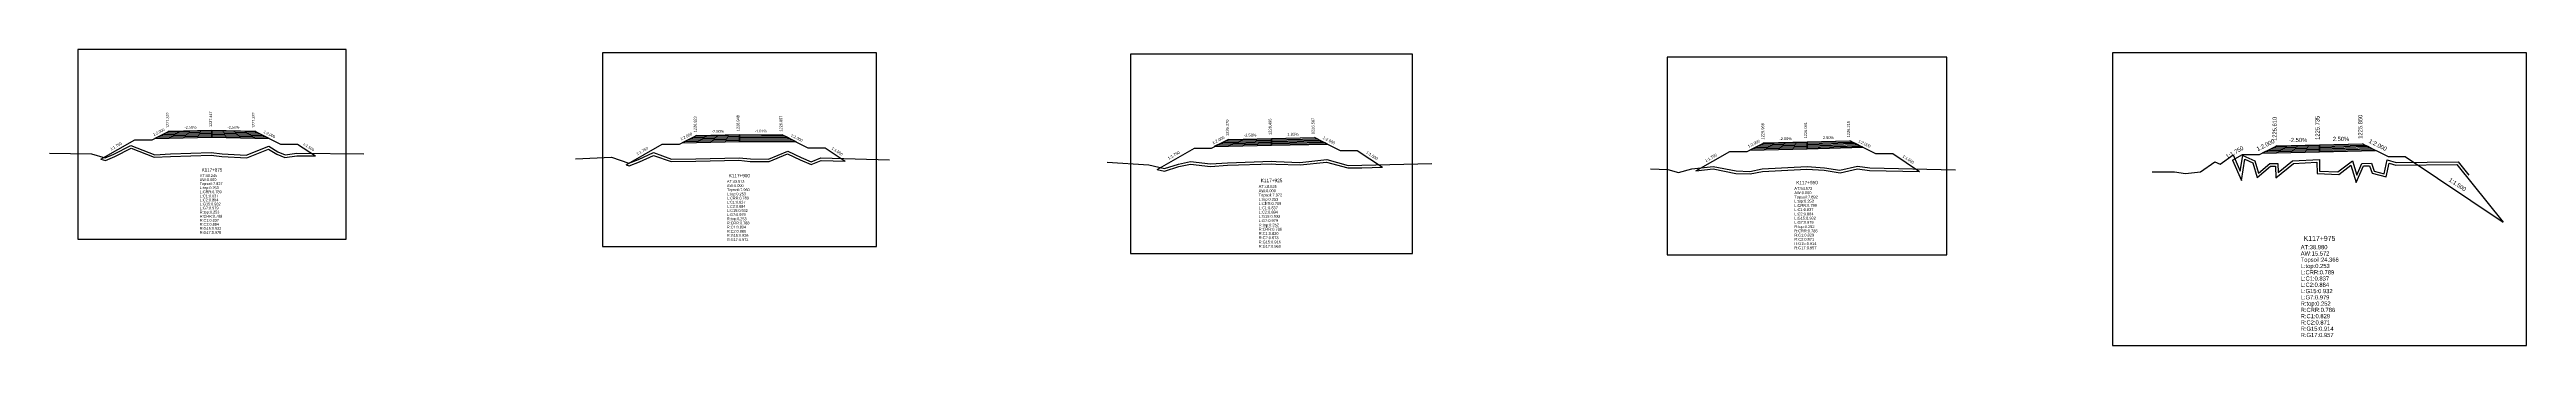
# Model space of a CAD drawing. Extents: x -7 to 78429, y 1189 to 1262.
# Drawn here: x 76619.5 to 76908.6, y 1202.3 to 1236.9 of the extents above; entities that cross this region are included whole.
import ezdxf
from ezdxf.enums import TextEntityAlignment as Align

# ---------------------------------------------------------------- set-up
doc = ezdxf.new("R2010")
doc.units = 0

msp = doc.modelspace()

# ---------------------------------------------------------------- linework, layer by layer
at = {"layer": 'A4_BORDER', "color": 7}
for points in [[(76622.764, 1214.721), (76654.071, 1214.721), (76654.071, 1236.857), (76622.764, 1236.857), (76622.764, 1214.721)], [(76683.988, 1213.879), (76715.962, 1213.879), (76715.962, 1236.487), (76683.988, 1236.487), (76683.988, 1213.879)], [(76745.643, 1213.074), (76778.534, 1213.074), (76778.534, 1236.33), (76745.643, 1236.33), (76745.643, 1213.074)], [(76808.268, 1212.898), (76840.912, 1212.898), (76840.912, 1235.979), (76808.268, 1235.979), (76808.268, 1212.898)], [(76860.254, 1202.333), (76908.56, 1202.333), (76908.56, 1236.489), (76860.254, 1236.489), (76860.254, 1202.333)]]:
    msp.add_lwpolyline(points, dxfattribs=at)
at = {"layer": 'CLEAR_GROUND', "color": 8}
for points in [[(76625.44, 1224.049), (76625.976, 1223.895), (76627.086, 1224.376), (76628.98, 1225.348), (76631.681, 1224.282), (76633.587, 1224.383), (76638.325, 1224.533), (76639.565, 1224.387), (76642.465, 1224.239), (76645.005, 1225.249), (76645.974, 1224.644), (76646.926, 1224.258), (76648.336, 1224.456), (76650.486, 1224.443)], [(76686.747, 1223.407), (76687.092, 1223.291), (76688.334, 1223.755), (76689.955, 1224.508), (76692.008, 1223.779), (76694.901, 1223.823), (76699.924, 1223.936), (76701.245, 1223.8), (76703.438, 1223.777), (76705.604, 1224.69), (76707.06, 1224.008), (76708.359, 1223.439), (76709.539, 1223.906), (76712.327, 1223.83)], [(76748.722, 1222.875), (76749.606, 1222.683), (76751.284, 1223.207), (76752.632, 1223.492), (76754.964, 1223.229), (76756.961, 1223.35), (76762.107, 1223.536), (76762.588, 1223.485), (76765.412, 1223.396), (76768.501, 1223.715), (76770.987, 1223.047), (76772.62, 1223.072), (76775.034, 1223.123)], [(76811.612, 1222.693), (76813.622, 1222.926), (76816.274, 1222.402), (76817.954, 1222.343), (76819.407, 1222.631), (76824.583, 1222.91), (76826.577, 1222.769), (76828.444, 1222.49), (76830.482, 1222.946), (76831.898, 1222.76), (76837.727, 1222.625)], [(76874.256, 1223.952), (76875.288, 1221.595), (76875.678, 1224.052), (76876.608, 1223.642), (76877.138, 1221.927), (76878.7, 1223.259), (76879.265, 1223.264), (76879.295, 1221.875), (76881.37, 1223.563), (76884.106, 1223.715), (76884.115, 1222.39), (76886.654, 1222.276), (76888.077, 1223.372), (76888.701, 1221.36), (76889.54, 1223.281), (76890.245, 1223.286), (76890.558, 1222.426), (76892.179, 1221.988), (76892.528, 1223.62), (76893.311, 1223.382), (76900.436, 1223.45), (76905.855, 1216.728)]]:
    msp.add_lwpolyline(points, dxfattribs=at)
at = {"layer": 'DESIGN_ROAD_TRIMMED', "color": 1}
for points in [[(76625.44, 1224.049), (76629.417, 1226.322), (76631.417, 1226.322), (76633.417, 1227.322), (76633.417, 1227.322), (76633.312, 1227.269), (76633.312, 1227.269), (76632.996, 1227.111), (76632.996, 1227.111), (76632.68, 1226.954), (76632.68, 1226.954), (76632.365, 1226.796), (76632.365, 1226.796), (76632.049, 1226.638), (76632.049, 1226.638), (76631.733, 1226.48), (76638.417, 1226.647), (76638.417, 1226.797), (76638.417, 1226.797), (76638.417, 1226.947), (76638.417, 1226.947), (76638.417, 1227.097), (76638.417, 1227.097), (76638.417, 1227.247), (76638.417, 1227.247), (76638.417, 1227.397), (76638.417, 1227.397), (76638.417, 1227.447), (76638.417, 1227.447), (76638.417, 1227.447), (76638.417, 1227.447), (76638.417, 1227.447), (76638.417, 1227.397), (76638.417, 1227.397), (76638.417, 1227.247), (76638.417, 1227.247), (76638.417, 1227.097), (76638.417, 1227.097), (76638.417, 1226.947), (76638.417, 1226.947), (76638.417, 1226.797), (76638.417, 1226.797), (76638.417, 1226.647), (76645.102, 1226.48), (76644.786, 1226.638), (76644.786, 1226.638), (76644.47, 1226.796), (76644.47, 1226.796), (76644.154, 1226.954), (76644.154, 1226.954), (76643.838, 1227.111), (76643.838, 1227.111), (76643.523, 1227.269), (76643.523, 1227.269), (76643.417, 1227.322), (76643.417, 1227.322), (76646.417, 1225.822), (76648.417, 1225.822), (76650.486, 1224.443)], [(76686.747, 1223.407), (76690.975, 1225.823), (76692.975, 1225.823), (76694.975, 1226.823), (76694.975, 1226.823), (76694.87, 1226.77), (76694.87, 1226.77), (76694.554, 1226.612), (76694.554, 1226.612), (76694.238, 1226.455), (76694.238, 1226.455), (76693.923, 1226.297), (76693.923, 1226.297), (76693.607, 1226.139), (76693.607, 1226.139), (76693.291, 1225.981), (76699.975, 1226.148), (76699.975, 1226.298), (76699.975, 1226.298), (76699.975, 1226.448), (76699.975, 1226.448), (76699.975, 1226.598), (76699.975, 1226.598), (76699.975, 1226.748), (76699.975, 1226.748), (76699.975, 1226.898), (76699.975, 1226.898), (76699.975, 1226.948), (76699.975, 1226.948), (76699.975, 1226.948), (76699.975, 1226.948), (76699.975, 1226.948), (76699.975, 1226.898), (76699.975, 1226.898), (76699.975, 1226.748), (76699.975, 1226.748), (76699.975, 1226.598), (76699.975, 1226.598), (76699.975, 1226.448), (76699.975, 1226.448), (76699.975, 1226.298), (76699.975, 1226.298), (76699.975, 1226.148), (76706.608, 1226.081), (76706.302, 1226.234), (76706.302, 1226.234), (76705.996, 1226.387), (76705.996, 1226.387), (76705.69, 1226.54), (76705.69, 1226.54), (76705.383, 1226.693), (76705.383, 1226.693), (76705.077, 1226.846), (76705.077, 1226.846), (76704.975, 1226.897), (76704.975, 1226.897), (76707.975, 1225.397), (76709.975, 1225.397), (76712.327, 1223.83)], [(76748.722, 1222.875), (76753.088, 1225.37), (76755.088, 1225.37), (76757.088, 1226.37), (76757.088, 1226.37), (76756.983, 1226.317), (76756.983, 1226.317), (76756.667, 1226.159), (76756.667, 1226.159), (76756.351, 1226.002), (76756.351, 1226.002), (76756.036, 1225.844), (76756.036, 1225.844), (76755.72, 1225.686), (76755.72, 1225.686), (76755.404, 1225.528), (76762.088, 1225.695), (76762.088, 1225.845), (76762.088, 1225.845), (76762.088, 1225.995), (76762.088, 1225.995), (76762.088, 1226.145), (76762.088, 1226.145), (76762.088, 1226.295), (76762.088, 1226.295), (76762.088, 1226.445), (76762.088, 1226.445), (76762.088, 1226.495), (76762.088, 1226.495), (76762.088, 1226.495), (76762.088, 1226.495), (76762.088, 1226.495), (76762.088, 1226.445), (76762.088, 1226.445), (76762.088, 1226.295), (76762.088, 1226.295), (76762.088, 1226.145), (76762.088, 1226.145), (76762.088, 1225.995), (76762.088, 1225.995), (76762.088, 1225.845), (76762.088, 1225.845), (76762.088, 1225.695), (76768.632, 1225.815), (76768.342, 1225.96), (76768.342, 1225.96), (76768.053, 1226.104), (76768.053, 1226.104), (76767.763, 1226.249), (76767.763, 1226.249), (76767.474, 1226.394), (76767.474, 1226.394), (76767.185, 1226.538), (76767.185, 1226.538), (76767.088, 1226.587), (76767.088, 1226.587), (76770.088, 1225.087), (76772.088, 1225.087), (76775.034, 1223.123)], [(76811.612, 1222.693), (76815.59, 1224.966), (76817.59, 1224.966), (76819.59, 1225.966), (76819.59, 1225.966), (76819.485, 1225.913), (76819.485, 1225.913), (76819.169, 1225.755), (76819.169, 1225.755), (76818.853, 1225.598), (76818.853, 1225.598), (76818.537, 1225.44), (76818.537, 1225.44), (76818.222, 1225.282), (76818.222, 1225.282), (76817.906, 1225.124), (76824.59, 1225.291), (76824.59, 1225.441), (76824.59, 1225.441), (76824.59, 1225.591), (76824.59, 1225.591), (76824.59, 1225.741), (76824.59, 1225.741), (76824.59, 1225.891), (76824.59, 1225.891), (76824.59, 1226.041), (76824.59, 1226.041), (76824.59, 1226.091), (76824.59, 1226.091), (76824.59, 1226.091), (76824.59, 1226.091), (76824.59, 1226.091), (76824.59, 1226.041), (76824.59, 1226.041), (76824.59, 1225.891), (76824.59, 1225.891), (76824.59, 1225.741), (76824.59, 1225.741), (76824.59, 1225.591), (76824.59, 1225.591), (76824.59, 1225.441), (76824.59, 1225.441), (76824.59, 1225.291), (76831.114, 1225.454), (76830.828, 1225.597), (76830.828, 1225.597), (76830.542, 1225.74), (76830.542, 1225.74), (76830.257, 1225.883), (76830.257, 1225.883), (76829.971, 1226.026), (76829.971, 1226.026), (76829.685, 1226.168), (76829.685, 1226.168), (76829.59, 1226.216), (76829.59, 1226.216), (76832.59, 1224.716), (76834.59, 1224.716), (76837.727, 1222.625)], [(76874.256, 1223.952), (76875.407, 1224.61), (76877.407, 1224.61), (76879.407, 1225.61), (76879.407, 1225.61), (76879.302, 1225.557), (76879.302, 1225.557), (76878.986, 1225.399), (76878.986, 1225.399), (76878.67, 1225.242), (76878.67, 1225.242), (76878.354, 1225.084), (76878.354, 1225.084), (76878.039, 1224.926), (76878.039, 1224.926), (76877.723, 1224.768), (76884.407, 1224.935), (76884.407, 1225.085), (76884.407, 1225.085), (76884.407, 1225.235), (76884.407, 1225.235), (76884.407, 1225.385), (76884.407, 1225.385), (76884.407, 1225.535), (76884.407, 1225.535), (76884.407, 1225.685), (76884.407, 1225.685), (76884.407, 1225.735), (76884.407, 1225.735), (76884.407, 1225.735), (76884.407, 1225.735), (76884.407, 1225.735), (76884.407, 1225.685), (76884.407, 1225.685), (76884.407, 1225.535), (76884.407, 1225.535), (76884.407, 1225.385), (76884.407, 1225.385), (76884.407, 1225.235), (76884.407, 1225.235), (76884.407, 1225.085), (76884.407, 1225.085), (76884.407, 1224.935), (76890.931, 1225.098), (76890.645, 1225.241), (76890.645, 1225.241), (76890.359, 1225.384), (76890.359, 1225.384), (76890.074, 1225.527), (76890.074, 1225.527), (76889.788, 1225.67), (76889.788, 1225.67), (76889.502, 1225.812), (76889.502, 1225.812), (76889.407, 1225.86), (76889.407, 1225.86), (76892.407, 1224.36), (76894.407, 1224.36), (76905.855, 1216.728)]]:
    msp.add_lwpolyline(points, dxfattribs=at)
at = {"layer": 'FINISHED_ROAD', "color": 2}
for points in [[(76629.417, 1226.322), (76631.417, 1226.322), (76633.417, 1227.322), (76633.417, 1227.322), (76638.417, 1227.447), (76643.417, 1227.322), (76643.417, 1227.322), (76646.417, 1225.822), (76648.417, 1225.822)], [(76690.975, 1225.823), (76692.975, 1225.823), (76694.975, 1226.823), (76694.975, 1226.823), (76699.975, 1226.948), (76704.975, 1226.897), (76704.975, 1226.897), (76707.975, 1225.397), (76709.975, 1225.397)], [(76753.088, 1225.37), (76755.088, 1225.37), (76757.088, 1226.37), (76757.088, 1226.37), (76762.088, 1226.495), (76767.088, 1226.587), (76767.088, 1226.587), (76770.088, 1225.087), (76772.088, 1225.087)], [(76815.59, 1224.966), (76817.59, 1224.966), (76819.59, 1225.966), (76819.59, 1225.966), (76824.59, 1226.091), (76829.59, 1226.216), (76829.59, 1226.216), (76832.59, 1224.716), (76834.59, 1224.716)], [(76875.407, 1224.61), (76877.407, 1224.61), (76879.407, 1225.61), (76879.407, 1225.61), (76884.407, 1225.735), (76889.407, 1225.86), (76889.407, 1225.86), (76892.407, 1224.36), (76894.407, 1224.36)]]:
    msp.add_lwpolyline(points, dxfattribs=at)
at = {"layer": 'LAYER_0', "color": 4}
for points in [[(76633.417, 1227.322), (76633.312, 1227.269), (76638.417, 1227.397), (76638.417, 1227.447)], [(76694.975, 1226.823), (76694.87, 1226.77), (76699.975, 1226.898), (76699.975, 1226.948)], [(76757.088, 1226.37), (76756.983, 1226.317), (76762.088, 1226.445), (76762.088, 1226.495)], [(76819.59, 1225.966), (76819.485, 1225.913), (76824.59, 1226.041), (76824.59, 1226.091)], [(76879.407, 1225.61), (76879.302, 1225.557), (76884.407, 1225.685), (76884.407, 1225.735)]]:
    msp.add_lwpolyline(points, dxfattribs=at)
at = {"layer": 'LAYER_1', "color": 4}
for points in [[(76633.312, 1227.269), (76632.996, 1227.111), (76638.417, 1227.247), (76638.417, 1227.397)], [(76694.87, 1226.77), (76694.554, 1226.612), (76699.975, 1226.748), (76699.975, 1226.898)], [(76756.983, 1226.317), (76756.667, 1226.159), (76762.088, 1226.295), (76762.088, 1226.445)], [(76819.485, 1225.913), (76819.169, 1225.755), (76824.59, 1225.891), (76824.59, 1226.041)], [(76879.302, 1225.557), (76878.986, 1225.399), (76884.407, 1225.535), (76884.407, 1225.685)]]:
    msp.add_lwpolyline(points, dxfattribs=at)
at = {"layer": 'LAYER_10', "color": 6}
for points in [[(76644.47, 1226.796), (76644.786, 1226.638), (76638.417, 1226.797), (76638.417, 1226.947)], [(76705.996, 1226.387), (76706.302, 1226.234), (76699.975, 1226.298), (76699.975, 1226.448)], [(76768.053, 1226.104), (76768.342, 1225.96), (76762.088, 1225.845), (76762.088, 1225.995)], [(76830.542, 1225.74), (76830.828, 1225.597), (76824.59, 1225.441), (76824.59, 1225.591)], [(76890.359, 1225.384), (76890.645, 1225.241), (76884.407, 1225.085), (76884.407, 1225.235)]]:
    msp.add_lwpolyline(points, dxfattribs=at)
at = {"layer": 'LAYER_11', "color": 6}
for points in [[(76644.786, 1226.638), (76645.102, 1226.48), (76638.417, 1226.647), (76638.417, 1226.797)], [(76706.302, 1226.234), (76706.608, 1226.081), (76699.975, 1226.148), (76699.975, 1226.298)], [(76768.342, 1225.96), (76768.632, 1225.815), (76762.088, 1225.695), (76762.088, 1225.845)], [(76830.828, 1225.597), (76831.114, 1225.454), (76824.59, 1225.291), (76824.59, 1225.441)], [(76890.645, 1225.241), (76890.931, 1225.098), (76884.407, 1224.935), (76884.407, 1225.085)]]:
    msp.add_lwpolyline(points, dxfattribs=at)
at = {"layer": 'LAYER_2', "color": 4}
for points in [[(76632.996, 1227.111), (76632.68, 1226.954), (76638.417, 1227.097), (76638.417, 1227.247)], [(76694.554, 1226.612), (76694.238, 1226.455), (76699.975, 1226.598), (76699.975, 1226.748)], [(76756.667, 1226.159), (76756.351, 1226.002), (76762.088, 1226.145), (76762.088, 1226.295)], [(76819.169, 1225.755), (76818.853, 1225.598), (76824.59, 1225.741), (76824.59, 1225.891)], [(76878.986, 1225.399), (76878.67, 1225.242), (76884.407, 1225.385), (76884.407, 1225.535)]]:
    msp.add_lwpolyline(points, dxfattribs=at)
at = {"layer": 'LAYER_3', "color": 4}
for points in [[(76632.68, 1226.954), (76632.365, 1226.796), (76638.417, 1226.947), (76638.417, 1227.097)], [(76694.238, 1226.455), (76693.923, 1226.297), (76699.975, 1226.448), (76699.975, 1226.598)], [(76756.351, 1226.002), (76756.036, 1225.844), (76762.088, 1225.995), (76762.088, 1226.145)], [(76818.853, 1225.598), (76818.537, 1225.44), (76824.59, 1225.591), (76824.59, 1225.741)], [(76878.67, 1225.242), (76878.354, 1225.084), (76884.407, 1225.235), (76884.407, 1225.385)]]:
    msp.add_lwpolyline(points, dxfattribs=at)
at = {"layer": 'LAYER_4', "color": 4}
for points in [[(76632.365, 1226.796), (76632.049, 1226.638), (76638.417, 1226.797), (76638.417, 1226.947)], [(76693.923, 1226.297), (76693.607, 1226.139), (76699.975, 1226.298), (76699.975, 1226.448)], [(76756.036, 1225.844), (76755.72, 1225.686), (76762.088, 1225.845), (76762.088, 1225.995)], [(76818.537, 1225.44), (76818.222, 1225.282), (76824.59, 1225.441), (76824.59, 1225.591)], [(76878.354, 1225.084), (76878.039, 1224.926), (76884.407, 1225.085), (76884.407, 1225.235)]]:
    msp.add_lwpolyline(points, dxfattribs=at)
at = {"layer": 'LAYER_5', "color": 4}
for points in [[(76632.049, 1226.638), (76631.733, 1226.48), (76638.417, 1226.647), (76638.417, 1226.797)], [(76693.607, 1226.139), (76693.291, 1225.981), (76699.975, 1226.148), (76699.975, 1226.298)], [(76755.72, 1225.686), (76755.404, 1225.528), (76762.088, 1225.695), (76762.088, 1225.845)], [(76818.222, 1225.282), (76817.906, 1225.124), (76824.59, 1225.291), (76824.59, 1225.441)], [(76878.039, 1224.926), (76877.723, 1224.768), (76884.407, 1224.935), (76884.407, 1225.085)]]:
    msp.add_lwpolyline(points, dxfattribs=at)
at = {"layer": 'LAYER_6', "color": 6}
for points in [[(76643.417, 1227.322), (76643.523, 1227.269), (76638.417, 1227.397), (76638.417, 1227.447)], [(76704.975, 1226.897), (76705.077, 1226.846), (76699.975, 1226.898), (76699.975, 1226.948)], [(76767.088, 1226.587), (76767.185, 1226.538), (76762.088, 1226.445), (76762.088, 1226.495)], [(76829.59, 1226.216), (76829.685, 1226.168), (76824.59, 1226.041), (76824.59, 1226.091)], [(76889.407, 1225.86), (76889.502, 1225.812), (76884.407, 1225.685), (76884.407, 1225.735)]]:
    msp.add_lwpolyline(points, dxfattribs=at)
at = {"layer": 'LAYER_7', "color": 6}
for points in [[(76643.523, 1227.269), (76643.838, 1227.111), (76638.417, 1227.247), (76638.417, 1227.397)], [(76705.077, 1226.846), (76705.383, 1226.693), (76699.975, 1226.748), (76699.975, 1226.898)], [(76767.185, 1226.538), (76767.474, 1226.394), (76762.088, 1226.295), (76762.088, 1226.445)], [(76829.685, 1226.168), (76829.971, 1226.026), (76824.59, 1225.891), (76824.59, 1226.041)], [(76889.502, 1225.812), (76889.788, 1225.67), (76884.407, 1225.535), (76884.407, 1225.685)]]:
    msp.add_lwpolyline(points, dxfattribs=at)
at = {"layer": 'LAYER_8', "color": 6}
for points in [[(76643.838, 1227.111), (76644.154, 1226.954), (76638.417, 1227.097), (76638.417, 1227.247)], [(76705.383, 1226.693), (76705.69, 1226.54), (76699.975, 1226.598), (76699.975, 1226.748)], [(76767.474, 1226.394), (76767.763, 1226.249), (76762.088, 1226.145), (76762.088, 1226.295)], [(76829.971, 1226.026), (76830.257, 1225.883), (76824.59, 1225.741), (76824.59, 1225.891)], [(76889.788, 1225.67), (76890.074, 1225.527), (76884.407, 1225.385), (76884.407, 1225.535)]]:
    msp.add_lwpolyline(points, dxfattribs=at)
at = {"layer": 'LAYER_9', "color": 6}
for points in [[(76644.154, 1226.954), (76644.47, 1226.796), (76638.417, 1226.947), (76638.417, 1227.097)], [(76705.69, 1226.54), (76705.996, 1226.387), (76699.975, 1226.448), (76699.975, 1226.598)], [(76767.763, 1226.249), (76768.053, 1226.104), (76762.088, 1225.995), (76762.088, 1226.145)], [(76830.257, 1225.883), (76830.542, 1225.74), (76824.59, 1225.591), (76824.59, 1225.741)], [(76890.074, 1225.527), (76890.359, 1225.384), (76884.407, 1225.235), (76884.407, 1225.385)]]:
    msp.add_lwpolyline(points, dxfattribs=at)
at = {"layer": 'NATURAL_GROUND', "color": 3}
for points in [[(76619.456, 1224.768), (76624.366, 1224.672), (76625.955, 1224.213), (76626.957, 1224.647), (76628.963, 1225.677), (76631.73, 1224.585), (76633.574, 1224.683), (76638.338, 1224.834), (76639.59, 1224.686), (76642.415, 1224.542), (76645.035, 1225.584), (76646.111, 1224.912), (76646.964, 1224.566), (76648.316, 1224.756), (76656.135, 1224.709)], [(76680.86, 1224.107), (76685.045, 1224.298), (76687.087, 1223.609), (76688.218, 1224.032), (76689.94, 1224.832), (76692.057, 1224.08), (76694.895, 1224.123), (76699.936, 1224.236), (76701.262, 1224.1), (76703.379, 1224.078), (76705.61, 1225.018), (76707.184, 1224.281), (76708.365, 1223.764), (76709.486, 1224.208), (76717.502, 1223.987)], [(76742.909, 1223.711), (76747.761, 1223.39), (76749.592, 1222.993), (76751.208, 1223.498), (76752.617, 1223.796), (76754.972, 1223.53), (76756.946, 1223.65), (76762.118, 1223.837), (76762.609, 1223.784), (76765.401, 1223.696), (76768.525, 1224.019), (76771.024, 1223.348), (76772.614, 1223.372), (76780.779, 1223.543)], [(76806.317, 1222.956), (76808.332, 1222.863), (76809.582, 1222.525), (76811.154, 1222.942), (76813.634, 1223.229), (76816.309, 1222.701), (76817.93, 1222.644), (76819.37, 1222.929), (76824.586, 1223.211), (76826.61, 1223.067), (76828.433, 1222.795), (76830.468, 1223.25), (76831.921, 1223.06), (76841.919, 1222.827)], [(76864.892, 1222.578), (76867.478, 1222.579), (76868.779, 1222.406), (76870.501, 1222.599), (76872.188, 1223.742), (76872.802, 1223.485), (76874.314, 1224.567), (76875.152, 1222.653), (76875.443, 1224.484), (76876.854, 1223.862), (76877.29, 1222.451), (76878.588, 1223.559), (76879.559, 1223.567), (76879.582, 1222.495), (76881.256, 1223.857), (76884.404, 1224.032), (76884.413, 1222.677), (76886.558, 1222.581), (76888.236, 1223.872), (76888.749, 1222.219), (76889.343, 1223.58), (76890.454, 1223.588), (76890.787, 1222.675), (76891.952, 1222.36), (76892.303, 1224.003), (76893.354, 1223.682), (76900.578, 1223.751), (76901.828, 1222.201)]]:
    msp.add_lwpolyline(points, dxfattribs=at)
at = {"layer": 'STRUCTURE_LEFT', "color": 4}
for points in [[(76633.417, 1227.322), (76633.312, 1227.269), (76633.312, 1227.269), (76632.996, 1227.111), (76632.996, 1227.111), (76632.68, 1226.954), (76632.68, 1226.954), (76632.365, 1226.796), (76632.365, 1226.796), (76632.049, 1226.638), (76632.049, 1226.638), (76631.733, 1226.48), (76638.417, 1226.647), (76638.417, 1226.797), (76638.417, 1226.797), (76638.417, 1226.947), (76638.417, 1226.947), (76638.417, 1227.097), (76638.417, 1227.097), (76638.417, 1227.247), (76638.417, 1227.247), (76638.417, 1227.397), (76638.417, 1227.397), (76638.417, 1227.447), (76638.417, 1227.447)], [(76694.975, 1226.823), (76694.87, 1226.77), (76694.87, 1226.77), (76694.554, 1226.612), (76694.554, 1226.612), (76694.238, 1226.455), (76694.238, 1226.455), (76693.923, 1226.297), (76693.923, 1226.297), (76693.607, 1226.139), (76693.607, 1226.139), (76693.291, 1225.981), (76699.975, 1226.148), (76699.975, 1226.298), (76699.975, 1226.298), (76699.975, 1226.448), (76699.975, 1226.448), (76699.975, 1226.598), (76699.975, 1226.598), (76699.975, 1226.748), (76699.975, 1226.748), (76699.975, 1226.898), (76699.975, 1226.898), (76699.975, 1226.948), (76699.975, 1226.948)], [(76757.088, 1226.37), (76756.983, 1226.317), (76756.983, 1226.317), (76756.667, 1226.159), (76756.667, 1226.159), (76756.351, 1226.002), (76756.351, 1226.002), (76756.036, 1225.844), (76756.036, 1225.844), (76755.72, 1225.686), (76755.72, 1225.686), (76755.404, 1225.528), (76762.088, 1225.695), (76762.088, 1225.845), (76762.088, 1225.845), (76762.088, 1225.995), (76762.088, 1225.995), (76762.088, 1226.145), (76762.088, 1226.145), (76762.088, 1226.295), (76762.088, 1226.295), (76762.088, 1226.445), (76762.088, 1226.445), (76762.088, 1226.495), (76762.088, 1226.495)], [(76819.59, 1225.966), (76819.485, 1225.913), (76819.485, 1225.913), (76819.169, 1225.755), (76819.169, 1225.755), (76818.853, 1225.598), (76818.853, 1225.598), (76818.537, 1225.44), (76818.537, 1225.44), (76818.222, 1225.282), (76818.222, 1225.282), (76817.906, 1225.124), (76824.59, 1225.291), (76824.59, 1225.441), (76824.59, 1225.441), (76824.59, 1225.591), (76824.59, 1225.591), (76824.59, 1225.741), (76824.59, 1225.741), (76824.59, 1225.891), (76824.59, 1225.891), (76824.59, 1226.041), (76824.59, 1226.041), (76824.59, 1226.091), (76824.59, 1226.091)], [(76879.407, 1225.61), (76879.302, 1225.557), (76879.302, 1225.557), (76878.986, 1225.399), (76878.986, 1225.399), (76878.67, 1225.242), (76878.67, 1225.242), (76878.354, 1225.084), (76878.354, 1225.084), (76878.039, 1224.926), (76878.039, 1224.926), (76877.723, 1224.768), (76884.407, 1224.935), (76884.407, 1225.085), (76884.407, 1225.085), (76884.407, 1225.235), (76884.407, 1225.235), (76884.407, 1225.385), (76884.407, 1225.385), (76884.407, 1225.535), (76884.407, 1225.535), (76884.407, 1225.685), (76884.407, 1225.685), (76884.407, 1225.735), (76884.407, 1225.735)]]:
    msp.add_lwpolyline(points, dxfattribs=at)
at = {"layer": 'STRUCTURE_RIGHT', "color": 6}
for points in [[(76638.417, 1227.447), (76638.417, 1227.447), (76638.417, 1227.397), (76638.417, 1227.397), (76638.417, 1227.247), (76638.417, 1227.247), (76638.417, 1227.097), (76638.417, 1227.097), (76638.417, 1226.947), (76638.417, 1226.947), (76638.417, 1226.797), (76638.417, 1226.797), (76638.417, 1226.647), (76645.102, 1226.48), (76644.786, 1226.638), (76644.786, 1226.638), (76644.47, 1226.796), (76644.47, 1226.796), (76644.154, 1226.954), (76644.154, 1226.954), (76643.838, 1227.111), (76643.838, 1227.111), (76643.523, 1227.269), (76643.523, 1227.269), (76643.417, 1227.322)], [(76699.975, 1226.948), (76699.975, 1226.948), (76699.975, 1226.898), (76699.975, 1226.898), (76699.975, 1226.748), (76699.975, 1226.748), (76699.975, 1226.598), (76699.975, 1226.598), (76699.975, 1226.448), (76699.975, 1226.448), (76699.975, 1226.298), (76699.975, 1226.298), (76699.975, 1226.148), (76706.608, 1226.081), (76706.302, 1226.234), (76706.302, 1226.234), (76705.996, 1226.387), (76705.996, 1226.387), (76705.69, 1226.54), (76705.69, 1226.54), (76705.383, 1226.693), (76705.383, 1226.693), (76705.077, 1226.846), (76705.077, 1226.846), (76704.975, 1226.897)], [(76762.088, 1226.495), (76762.088, 1226.495), (76762.088, 1226.445), (76762.088, 1226.445), (76762.088, 1226.295), (76762.088, 1226.295), (76762.088, 1226.145), (76762.088, 1226.145), (76762.088, 1225.995), (76762.088, 1225.995), (76762.088, 1225.845), (76762.088, 1225.845), (76762.088, 1225.695), (76768.632, 1225.815), (76768.342, 1225.96), (76768.342, 1225.96), (76768.053, 1226.104), (76768.053, 1226.104), (76767.763, 1226.249), (76767.763, 1226.249), (76767.474, 1226.394), (76767.474, 1226.394), (76767.185, 1226.538), (76767.185, 1226.538), (76767.088, 1226.587)], [(76824.59, 1226.091), (76824.59, 1226.091), (76824.59, 1226.041), (76824.59, 1226.041), (76824.59, 1225.891), (76824.59, 1225.891), (76824.59, 1225.741), (76824.59, 1225.741), (76824.59, 1225.591), (76824.59, 1225.591), (76824.59, 1225.441), (76824.59, 1225.441), (76824.59, 1225.291), (76831.114, 1225.454), (76830.828, 1225.597), (76830.828, 1225.597), (76830.542, 1225.74), (76830.542, 1225.74), (76830.257, 1225.883), (76830.257, 1225.883), (76829.971, 1226.026), (76829.971, 1226.026), (76829.685, 1226.168), (76829.685, 1226.168), (76829.59, 1226.216)], [(76884.407, 1225.735), (76884.407, 1225.735), (76884.407, 1225.685), (76884.407, 1225.685), (76884.407, 1225.535), (76884.407, 1225.535), (76884.407, 1225.385), (76884.407, 1225.385), (76884.407, 1225.235), (76884.407, 1225.235), (76884.407, 1225.085), (76884.407, 1225.085), (76884.407, 1224.935), (76890.931, 1225.098), (76890.645, 1225.241), (76890.645, 1225.241), (76890.359, 1225.384), (76890.359, 1225.384), (76890.074, 1225.527), (76890.074, 1225.527), (76889.788, 1225.67), (76889.788, 1225.67), (76889.502, 1225.812), (76889.502, 1225.812), (76889.407, 1225.86)]]:
    msp.add_lwpolyline(points, dxfattribs=at)

# ---------------------------------------------------------------- texts
at = {"layer": 'INFO_TEXT'}
for s, height, p in [('AT:40.245', 0.32, (76636.994, 1221.994)), ('AW:0.000', 0.32, (76636.994, 1221.52)), ('Topsoil:7.827', 0.32, (76636.994, 1221.045)), ('L:top:0.253', 0.32, (76636.994, 1220.571)), ('L:CRR:0.789', 0.32, (76636.994, 1220.097)), ('AT:43.513', 0.32, (76698.522, 1221.308)), ('AW:0.000', 0.32, (76698.522, 1220.823)), ('Topsoil:7.960', 0.32, (76698.522, 1220.339)), ('L:top:0.253', 0.32, (76698.522, 1219.854)), ('AT:48.525', 0.33, (76760.593, 1220.715)), ('AW:0.000', 0.33, (76760.593, 1220.217)), ('Topsoil:7.972', 0.33, (76760.593, 1219.719)), ('AT:54.573', 0.33, (76823.106, 1220.481)), ('AW:0.000', 0.33, (76823.106, 1219.987)), ('L:C1:0.837', 0.32, (76636.994, 1219.622)), ('L:C2:0.884', 0.32, (76636.994, 1219.148)), ('L:G15:0.932', 0.32, (76636.994, 1218.674)), ('L:G7:0.979', 0.32, (76636.994, 1218.199)), ('R:top:0.253', 0.32, (76636.994, 1217.725)), ('R:CRR:0.789', 0.32, (76636.994, 1217.251)), ('L:CRR:0.789', 0.32, (76698.522, 1219.37)), ('L:C1:0.837', 0.32, (76698.522, 1218.885)), ('L:C2:0.884', 0.32, (76698.522, 1218.401)), ('L:G15:0.932', 0.32, (76698.522, 1217.917)), ('L:G7:0.979', 0.32, (76698.522, 1217.432)), ('R:top:0.253', 0.32, (76698.522, 1216.948)), ('L:top:0.253', 0.33, (76760.593, 1219.22)), ('L:CRR:0.789', 0.33, (76760.593, 1218.722)), ('L:C1:0.837', 0.33, (76760.593, 1218.224)), ('L:C2:0.884', 0.33, (76760.593, 1217.725)), ('L:G15:0.932', 0.33, (76760.593, 1217.227)), ('Topsoil:7.892', 0.33, (76823.106, 1219.492)), ('L:top:0.253', 0.33, (76823.106, 1218.998)), ('L:CRR:0.789', 0.33, (76823.106, 1218.503)), ('L:C1:0.837', 0.33, (76823.106, 1218.008)), ('L:C2:0.884', 0.33, (76823.106, 1217.514)), ('L:G15:0.932', 0.33, (76823.106, 1217.019)), ('R:C1:0.837', 0.32, (76636.994, 1216.776)), ('R:C2:0.884', 0.32, (76636.994, 1216.302)), ('R:G15:0.932', 0.32, (76636.994, 1215.827)), ('R:G17:0.979', 0.32, (76636.994, 1215.353)), ('R:CRR:0.788', 0.32, (76698.522, 1216.463)), ('R:C1:0.834', 0.32, (76698.522, 1215.979)), ('R:C2:0.880', 0.32, (76698.522, 1215.494)), ('R:G15:0.926', 0.32, (76698.522, 1215.01)), ('R:G17:0.972', 0.32, (76698.522, 1214.525)), ('L:G7:0.979', 0.33, (76760.593, 1216.729)), ('R:top:0.252', 0.33, (76760.593, 1216.23)), ('R:CRR:0.786', 0.33, (76760.593, 1215.732)), ('R:C1:0.830', 0.33, (76760.593, 1215.234)), ('R:C2:0.873', 0.33, (76760.593, 1214.735)), ('R:G15:0.916', 0.33, (76760.593, 1214.237)), ('L:G7:0.979', 0.33, (76823.106, 1216.525)), ('R:top:0.252', 0.33, (76823.106, 1216.03)), ('R:CRR:0.786', 0.33, (76823.106, 1215.535)), ('R:C1:0.829', 0.33, (76823.106, 1215.041)), ('R:C2:0.871', 0.33, (76823.106, 1214.546)), ('R:G15:0.914', 0.33, (76823.106, 1214.052)), ('R:G17:0.960', 0.33, (76760.593, 1213.738)), ('R:G17:0.957', 0.33, (76823.106, 1213.557)), ('AT:38.980', 0.49, (76882.211, 1213.556)), ('AW:15.572', 0.49, (76882.211, 1212.824)), ('Topsoil:24.366', 0.49, (76882.211, 1212.092)), ('L:top:0.253', 0.49, (76882.211, 1211.36)), ('L:CRR:0.789', 0.49, (76882.211, 1210.628)), ('L:C1:0.837', 0.49, (76882.211, 1209.896)), ('L:C2:0.884', 0.49, (76882.211, 1209.165)), ('L:G15:0.932', 0.49, (76882.211, 1208.433)), ('L:G7:0.979', 0.49, (76882.211, 1207.701)), ('R:top:0.252', 0.49, (76882.211, 1206.969)), ('R:CRR:0.786', 0.49, (76882.211, 1206.237)), ('R:C1:0.829', 0.49, (76882.211, 1205.505)), ('R:C2:0.871', 0.49, (76882.211, 1204.773)), ('R:G15:0.914', 0.49, (76882.211, 1204.041)), ('R:G17:0.957', 0.49, (76882.211, 1203.309))]:
    msp.add_text(s, height=height, dxfattribs=at).set_placement(p)
at = {"layer": 'LEFT_TEXT_H'}
for s, height, p in [('1227.322', 0.316, (76633.417, 1227.701)), ('1226.823', 0.323, (76694.975, 1227.211)), ('1225.610', 0.488, (76879.407, 1226.196)), ('1226.370', 0.332, (76757.088, 1226.769)), ('1225.966', 0.33, (76819.59, 1226.362))]:
    msp.add_text(s, height=height, rotation=90, dxfattribs=at).set_placement(p)
at = {"layer": 'POINT_TEXT_H'}
for s, height, p in [('1227.447', 0.316, (76638.417, 1227.826)), ('1226.948', 0.323, (76699.975, 1227.336)), ('1226.495', 0.332, (76762.088, 1226.894)), ('1225.735', 0.488, (76884.407, 1226.321)), ('1226.091', 0.33, (76824.59, 1226.487))]:
    msp.add_text(s, height=height, rotation=90, dxfattribs=at).set_placement(p)
at = {"layer": 'RIGHT_TEXT_H'}
for s, height, p in [('1227.322', 0.316, (76643.417, 1227.701)), ('1226.897', 0.323, (76704.975, 1227.285)), ('1226.587', 0.332, (76767.088, 1226.985)), ('1225.860', 0.488, (76889.407, 1226.446)), ('1226.216', 0.33, (76829.59, 1226.612))]:
    msp.add_text(s, height=height, rotation=90, dxfattribs=at).set_placement(p)
at = {"layer": 'SLOPE_left'}
for s, height, rotation, p in [('1:1.750', 0.316, 29.745, (76627.335, 1225.35)), ('1:2.000', 0.316, 26.565, (76632.332, 1226.992)), ('1:2.000', 0.323, 26.565, (76693.888, 1226.496)), ('1:2.000', 0.332, 26.565, (76755.999, 1226.048)), ('1:2.000', 0.33, 26.565, (76818.502, 1225.643)), ('1:2.000', 0.488, 26.565, (76878.276, 1225.372)), ('1:1.750', 0.323, 29.745, (76688.765, 1224.783)), ('1:1.750', 0.332, 29.745, (76750.806, 1224.295)), ('1:1.750', 0.33, 29.745, (76813.503, 1224.001)), ('1:1.750', 0.488, 29.745, (76874.686, 1224.535))]:
    msp.add_text(s, height=height, rotation=rotation, dxfattribs=at).set_placement(p, align=Align.BOTTOM_CENTER)
at = {"layer": 'SLOPE_right'}
for s, height, rotation, p in [('1:2.000', 0.316, -26.565, (76645.002, 1226.742)), ('1:1.500', 0.316, -33.69, (76649.557, 1225.29)), ('1:2.000', 0.323, -26.565, (76706.562, 1226.321)), ('1:2.000', 0.332, -26.565, (76768.677, 1226.015)), ('1:2.000', 0.33, -26.565, (76831.178, 1225.643)), ('1:2.000', 0.488, -26.565, (76891.038, 1225.372)), ('1:1.500', 0.323, -33.69, (76711.258, 1224.775)), ('1:1.500', 0.332, -33.69, (76773.672, 1224.27)), ('1:1.500', 0.33, -33.69, (76836.268, 1223.835)), ('1:1.500', 0.488, -33.69, (76900.294, 1220.787))]:
    msp.add_text(s, height=height, rotation=rotation, dxfattribs=at).set_placement(p, align=Align.BOTTOM_CENTER)
at = {"layer": 'SLOPE_TEXT'}
for s, height, p in [('-2.50%', 0.316, (76635.917, 1227.637)), ('-2.50%', 0.316, (76640.917, 1227.637)), ('-2.50%', 0.323, (76697.475, 1227.144)), ('-1.01%', 0.323, (76702.475, 1227.181)), ('-2.50%', 0.332, (76759.588, 1226.698)), ('1.83%', 0.332, (76764.588, 1226.807)), ('-2.50%', 0.33, (76822.09, 1226.292)), ('2.50%', 0.33, (76827.09, 1226.417)), ('-2.50%', 0.488, (76881.907, 1226.063)), ('2.50%', 0.488, (76886.907, 1226.188))]:
    msp.add_text(s, height=height, dxfattribs=at).set_placement(p, align=Align.CENTER)
at = {"layer": 'STATION_TITLE'}
for s, height, p in [('K117+875', 0.379, (76638.417, 1222.626)), ('K117+900', 0.388, (76699.975, 1221.954)), ('K117+925', 0.399, (76762.088, 1221.38)), ('K117+950', 0.396, (76824.59, 1221.141)), ('K117+975', 0.586, (76884.407, 1214.532))]:
    msp.add_text(s, height=height, dxfattribs=at).set_placement(p, align=Align.CENTER)

doc.saveas('drawing.dxf')
